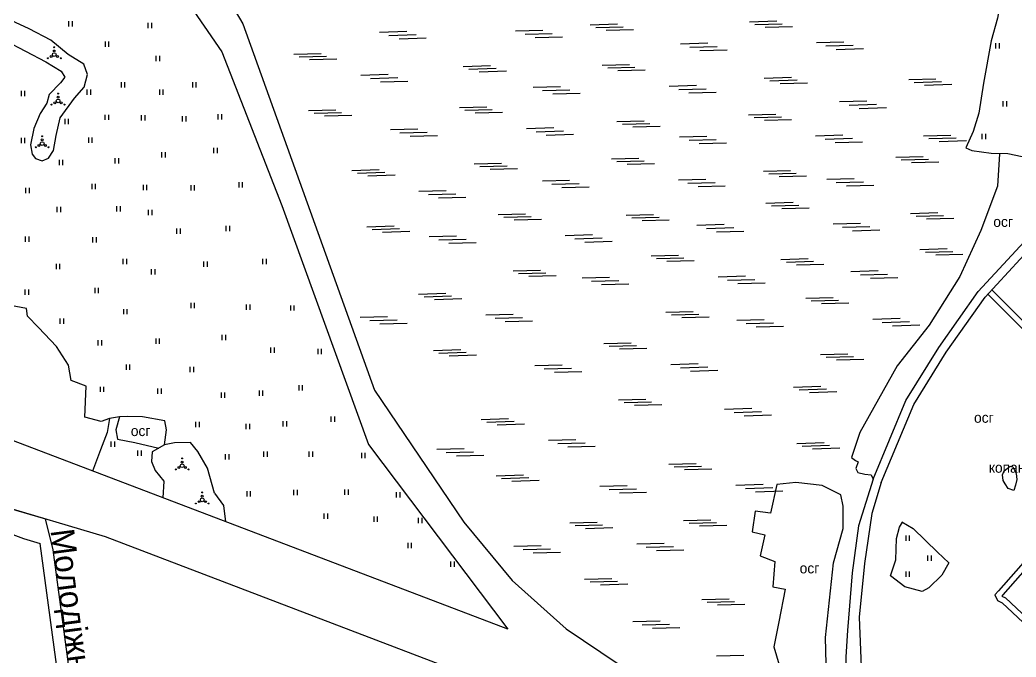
# Model space of a CAD drawing. Header units: millimetres. Extents: x 1379499 to 1411715, y 5652947 to 5671991.
# Drawn here: x 1401416 to 1402091, y 5660213 to 5660645 of the extents above; entities that cross this region are included whole.
import ezdxf
from ezdxf.enums import TextEntityAlignment as Align

# ---------------------------------------------------------------- set-up
doc = ezdxf.new("R2010")
doc.units = ezdxf.units.MM
doc.layers.add('_5Інше', color=252, linetype='Continuous', lineweight=25)
for name, color, linetype in [('вулиці', 7, 'Continuous'), ('ВулНазва', 7, 'Continuous'), ('на область', 5, 'Continuous'), ('Умовні познач', 7, 'Continuous')]:
    doc.layers.add(name, color=color, linetype=linetype)
picture_1 = doc.add_image_def('image1.bmp', size_in_pixel=(3370, 2384))

# ---------------------------------------------------------------- blocks, each defined once
blk = doc.blocks.new('ЛвЗд')
at = {"layer": '_5Інше', "color": 204, "linetype": 'Continuous'}
for points in [[(45384.278, 27719.07), (45441.322, 27620.936)], [(45365.097, 27693.198), (45426.894, 27602.167)], [(45441.322, 27620.936), (45529.029, 27372.381)], [(45426.894, 27602.167), (45467.038, 27497.854)], [(45467.038, 27497.854), (45524.604, 27335.455)], [(45618.289, 27209.898), (45033.36, 27436.615)], [(45529.029, 27372.381), (45589.043, 27282.46)], [(45524.604, 27335.455), (45618.289, 27209.898)], [(45346.311, 27274.063), (45200.411, 27318.158)], [(45589.043, 27282.46), (45621.425, 27242.776)], [(45694.999, 27138.494), (45346.311, 27274.063)], [(45621.425, 27242.776), (45657.844, 27209.851)], [(45657.844, 27209.851), (45704.704, 27178.088)]]:
    blk.add_lwpolyline(points, dxfattribs=at)

msp = doc.modelspace()

# ---------------------------------------------------------------- linework, layer by layer
at = {"layer": 'вулиці', "color": 7}
for p, q in [((1401449.15, 5660640.58), (1401449.15, 5660644.18)), ((1401451.55, 5660640.58), (1401451.55, 5660644.18)), ((1401502.89, 5660639.39), (1401502.89, 5660642.99)), ((1401505.29, 5660639.39), (1401505.29, 5660642.99)), ((1401473.93, 5660626.86), (1401473.93, 5660630.46)), ((1401476.33, 5660626.86), (1401476.33, 5660630.46)), ((1401508.29, 5660617.17), (1401508.29, 5660620.77)), ((1401510.69, 5660617.17), (1401510.69, 5660620.77)), ((1401484.7, 5660599.28), (1401484.7, 5660602.88)), ((1401487.1, 5660599.28), (1401487.1, 5660602.88)), ((1401533.07, 5660599.28), (1401533.07, 5660602.88)), ((1401535.47, 5660599.28), (1401535.47, 5660602.88)), ((1401417.01, 5660593.29), (1401417.01, 5660596.89)), ((1401419.41, 5660593.29), (1401419.41, 5660596.89)), ((1401461.59, 5660594.27), (1401461.59, 5660597.87)), ((1401463.99, 5660594.27), (1401463.99, 5660597.87)), ((1401510.68, 5660594.21), (1401510.68, 5660597.81)), ((1401513.08, 5660594.21), (1401513.08, 5660597.81)), ((1401446.57, 5660574.44), (1401446.57, 5660578.04)), ((1401448.97, 5660574.44), (1401448.97, 5660578.04)), ((1401473.8, 5660577.23), (1401473.8, 5660580.83)), ((1401476.2, 5660577.23), (1401476.2, 5660580.83)), ((1401498.44, 5660576.91), (1401498.44, 5660580.51)), ((1401500.84, 5660576.91), (1401500.84, 5660580.51)), ((1401526.2, 5660576.31), (1401526.2, 5660579.91)), ((1401528.6, 5660576.31), (1401528.6, 5660579.91)), ((1401550.38, 5660577.5), (1401550.38, 5660581.1)), ((1401552.78, 5660577.5), (1401552.78, 5660581.1)), ((1401417.01, 5660561.51), (1401417.01, 5660565.11)), ((1401419.41, 5660561.51), (1401419.41, 5660565.11)), ((1401462.6, 5660561.72), (1401462.6, 5660565.32)), ((1401465, 5660561.72), (1401465, 5660565.32)), ((1401547.41, 5660554.75), (1401547.41, 5660558.35)), ((1401549.81, 5660554.75), (1401549.81, 5660558.35)), ((1401480.55, 5660547.84), (1401480.55, 5660551.44)), ((1401482.95, 5660547.84), (1401482.95, 5660551.44)), ((1401512.18, 5660551.76), (1401512.18, 5660555.36)), ((1401514.58, 5660551.76), (1401514.58, 5660555.36)), ((1401442.73, 5660546.64), (1401442.73, 5660550.24)), ((1401445.13, 5660546.64), (1401445.13, 5660550.24)), ((1401420.08, 5660527.57), (1401420.08, 5660531.17)), ((1401422.48, 5660527.57), (1401422.48, 5660531.17)), ((1401464.89, 5660530.46), (1401464.89, 5660534.06)), ((1401467.29, 5660530.46), (1401467.29, 5660534.06)), ((1401499.64, 5660529.69), (1401499.64, 5660533.29)), ((1401502.04, 5660529.69), (1401502.04, 5660533.29)), ((1401531.88, 5660529.4), (1401531.88, 5660533)), ((1401534.28, 5660529.4), (1401534.28, 5660533)), ((1401564.42, 5660531.48), (1401564.42, 5660535.08)), ((1401566.82, 5660531.48), (1401566.82, 5660535.08)), ((1401441.21, 5660514.86), (1401441.21, 5660518.46)), ((1401443.61, 5660514.86), (1401443.61, 5660518.46)), ((1401481.74, 5660515.17), (1401481.74, 5660518.77)), ((1401484.14, 5660515.17), (1401484.14, 5660518.77)), ((1401503.13, 5660512.77), (1401503.13, 5660516.37)), ((1401505.53, 5660512.77), (1401505.53, 5660516.37)), ((1401555.79, 5660501.83), (1401555.79, 5660505.43)), ((1401558.19, 5660501.83), (1401558.19, 5660505.43)), ((1401419.83, 5660494.78), (1401419.83, 5660498.38)), ((1401422.23, 5660494.78), (1401422.23, 5660498.38)), ((1401465.42, 5660494.23), (1401465.42, 5660497.83)), ((1401467.82, 5660494.23), (1401467.82, 5660497.83)), ((1401522.35, 5660500.04), (1401522.35, 5660503.64)), ((1401524.75, 5660500.04), (1401524.75, 5660503.64)), ((1401440.7, 5660476.22), (1401440.7, 5660479.82)), ((1401443.1, 5660476.22), (1401443.1, 5660479.82)), ((1401485.99, 5660479.5), (1401485.99, 5660483.1)), ((1401488.39, 5660479.5), (1401488.39, 5660483.1)), ((1401540.56, 5660477.67), (1401540.56, 5660481.27)), ((1401542.96, 5660477.67), (1401542.96, 5660481.27)), ((1401580.57, 5660479.46), (1401580.57, 5660483.06)), ((1401582.97, 5660479.46), (1401582.97, 5660483.06)), ((1401505.17, 5660472.52), (1401505.17, 5660476.12)), ((1401507.57, 5660472.52), (1401507.57, 5660476.12)), ((1401466.94, 5660459.91), (1401466.94, 5660463.51)), ((1401469.34, 5660459.91), (1401469.34, 5660463.51)), ((1401419.58, 5660458.68), (1401419.58, 5660462.28)), ((1401421.98, 5660458.68), (1401421.98, 5660462.28)), ((1401531.89, 5660449.64), (1401531.89, 5660453.24)), ((1401534.29, 5660449.64), (1401534.29, 5660453.24)), ((1401569.55, 5660448.65), (1401569.55, 5660452.25)), ((1401571.95, 5660448.65), (1401571.95, 5660452.25)), ((1401599.41, 5660448.05), (1401599.41, 5660451.65)), ((1401601.81, 5660448.05), (1401601.81, 5660451.65)), ((1401486.31, 5660445.57), (1401486.31, 5660449.17)), ((1401488.71, 5660445.57), (1401488.71, 5660449.17)), ((1401443.28, 5660439.06), (1401443.28, 5660442.66)), ((1401445.68, 5660439.06), (1401445.68, 5660442.66)), ((1401553.01, 5660428.03), (1401553.01, 5660431.63)), ((1401555.41, 5660428.03), (1401555.41, 5660431.63)), ((1401469, 5660424.46), (1401469, 5660428.06)), ((1401471.4, 5660424.46), (1401471.4, 5660428.06)), ((1401508.19, 5660425.48), (1401508.19, 5660429.08)), ((1401510.59, 5660425.48), (1401510.59, 5660429.08)), ((1401585.98, 5660419.42), (1401585.98, 5660423.02)), ((1401588.38, 5660419.42), (1401588.38, 5660423.02)), ((1401617.92, 5660418.52), (1401617.92, 5660422.12)), ((1401620.32, 5660418.52), (1401620.32, 5660422.12)), ((1401488.09, 5660407.94), (1401488.09, 5660411.54)), ((1401490.49, 5660407.94), (1401490.49, 5660411.54)), ((1401531.38, 5660406.32), (1401531.38, 5660409.92)), ((1401533.78, 5660406.32), (1401533.78, 5660409.92)), ((1401470.53, 5660392.94), (1401470.53, 5660396.54)), ((1401472.93, 5660392.94), (1401472.93, 5660396.54)), ((1401605.1, 5660393.96), (1401605.1, 5660397.56)), ((1401607.5, 5660393.96), (1401607.5, 5660397.56)), ((1401509.47, 5660391.67), (1401509.47, 5660395.27)), ((1401511.87, 5660391.67), (1401511.87, 5660395.27)), ((1401552.5, 5660389.04), (1401552.5, 5660392.64)), ((1401554.9, 5660389.04), (1401554.9, 5660392.64)), ((1401578.23, 5660390.38), (1401578.23, 5660393.98)), ((1401580.63, 5660390.38), (1401580.63, 5660393.98)), ((1401626.9, 5660372.79), (1401626.9, 5660376.39)), ((1401629.3, 5660372.79), (1401629.3, 5660376.39)), ((1401535.2, 5660369.21), (1401535.2, 5660372.81)), ((1401537.6, 5660369.21), (1401537.6, 5660372.81)), ((1401569.28, 5660367.72), (1401569.28, 5660371.32)), ((1401571.68, 5660367.72), (1401571.68, 5660371.32)), ((1401594.35, 5660369.5), (1401594.35, 5660373.1)), ((1401596.75, 5660369.5), (1401596.75, 5660373.1)), ((1401477.83, 5660355.85), (1401477.83, 5660359.45)), ((1401480.23, 5660355.85), (1401480.23, 5660359.45)), ((1401495.91, 5660349.68), (1401495.91, 5660353.28)), ((1401498.31, 5660349.68), (1401498.31, 5660353.28)), ((1401555.24, 5660347.14), (1401555.24, 5660350.74)), ((1401557.64, 5660347.14), (1401557.64, 5660350.74)), ((1401581.22, 5660348.93), (1401581.22, 5660352.53)), ((1401583.62, 5660348.93), (1401583.62, 5660352.53)), ((1401611.97, 5660348.93), (1401611.97, 5660352.53)), ((1401614.37, 5660348.93), (1401614.37, 5660352.53)), ((1401647.5, 5660348.03), (1401647.5, 5660351.63)), ((1401649.9, 5660348.03), (1401649.9, 5660351.63)), ((1401569.87, 5660322.09), (1401569.87, 5660325.69)), ((1401572.27, 5660322.09), (1401572.27, 5660325.69)), ((1401601.52, 5660322.98), (1401601.52, 5660326.58)), ((1401603.92, 5660322.98), (1401603.92, 5660326.58)), ((1401636.15, 5660323.28), (1401636.15, 5660326.88)), ((1401638.55, 5660323.28), (1401638.55, 5660326.88)), ((1401671.08, 5660321.49), (1401671.08, 5660325.09)), ((1401673.48, 5660321.49), (1401673.48, 5660325.09)), ((1401622.17, 5660307.02), (1401622.17, 5660310.62)), ((1401624.57, 5660307.02), (1401624.57, 5660310.62)), ((1401655.9, 5660304.94), (1401655.9, 5660308.54)), ((1401658.3, 5660304.94), (1401658.3, 5660308.54)), ((1401686.06, 5660304.04), (1401686.06, 5660307.64)), ((1401688.46, 5660304.04), (1401688.46, 5660307.64)), ((1402016.15, 5660292.13), (1402016.15, 5660295.73)), ((1402018.55, 5660292.13), (1402018.55, 5660295.73)), ((1401678.89, 5660287.04), (1401678.89, 5660290.64)), ((1401681.29, 5660287.04), (1401681.29, 5660290.64)), ((1402030.98, 5660278.49), (1402030.98, 5660282.09)), ((1402033.38, 5660278.49), (1402033.38, 5660282.09)), ((1401707.85, 5660274.52), (1401707.85, 5660278.12)), ((1401710.25, 5660274.52), (1401710.25, 5660278.12)), ((1402016.15, 5660267.68), (1402016.15, 5660271.28)), ((1402018.55, 5660267.68), (1402018.55, 5660271.28))]:
    msp.add_line(p, q, dxfattribs=at)
at = {"layer": 'вулиці', "color": 7, "lineweight": -2}
for p, q in [((1402076.98, 5660625.71), (1402076.98, 5660629.31)), ((1402079.38, 5660625.71), (1402079.38, 5660629.31)), ((1402081.97, 5660586.35), (1402081.97, 5660589.95)), ((1402084.37, 5660586.35), (1402084.37, 5660589.95)), ((1402067.76, 5660564.17), (1402067.76, 5660567.77)), ((1402070.16, 5660564.17), (1402070.16, 5660567.77))]:
    msp.add_line(p, q, dxfattribs=at)
for points in [[(1401993.85, 5660333.84), (1402016.09, 5660387.17), (1402038.26, 5660423.16), (1402065.06, 5660461), (1402104.81, 5660504.05), (1402120.79, 5660523.64), (1402142.22, 5660546.5), (1402169.52, 5660585.43), (1402192.15, 5660624.19), (1402203.24, 5660650.49), (1402207.91, 5660667.79), (1402217.15, 5660705.62), (1402224.07, 5660758.23), (1402222.22, 5660806.89), (1402216.68, 5660848.42), (1402205.54, 5660879.67), (1402196.77, 5660908.04), (1402179.64, 5660942.88), (1402171.56, 5660959.4), (1402178.31, 5660974.8)], [(1401999.39, 5660331.53), (1402021.45, 5660384.43), (1402043.27, 5660419.85), (1402069.73, 5660457.21), (1402109.34, 5660500.11), (1402125.31, 5660519.69), (1402146.89, 5660542.71), (1402174.58, 5660582.19), (1402197.53, 5660621.5), (1402206.98, 5660643.92)], [(1402173.75, 5660359.69), (1402172.35, 5660361.09), (1402116.06, 5660414.62), (1402071.64, 5660459.28)], [(1402175.57, 5660363.53), (1402175.14, 5660363.96), (1402118.86, 5660417.48), (1402074.35, 5660462.23)], [(1401476.66, 5660374.89), (1401471.07, 5660372.86), (1401459.89, 5660375.91), (1401460.91, 5660396.97), (1401450.75, 5660400.78), (1401448.97, 5660411.18), (1401440.77, 5660423.7), (1401428.58, 5660436.64), (1401421.21, 5660444.26), (1401420.45, 5660449.59), (1401397.33, 5660453.9)], [(1401483.52, 5660376.16), (1401476.66, 5660374.89), (1401475.13, 5660365.5), (1401470.68, 5660353.8)], [(1401514, 5660357.13), (1401515.27, 5660367.28), (1401514.25, 5660373.37), (1401499.01, 5660376.16), (1401488.6, 5660376.41), (1401483.52, 5660376.16), (1401480.98, 5660367.28), (1401481.99, 5660360.93), (1401493.93, 5660358.65), (1401510.04, 5660354.85)], [(1401547.9, 5660324.39), (1401542.95, 5660341.39), (1401536.6, 5660352.56), (1401531.52, 5660358.65), (1401520.6, 5660358.39), (1401514, 5660357.13), (1401505.62, 5660352.3), (1401505.11, 5660345.96), (1401507.51, 5660339.77)], [(1402173.75, 5660359.69), (1402098.85, 5660281.04), (1402078.85, 5660258.17), (1402076.28, 5660255.42), (1402078.11, 5660251.76), (1402081.23, 5660250.11), (1402120.11, 5660213.8), (1402124.98, 5660216.11), (1402225.75, 5660309.82)], [(1402176.58, 5660356.86), (1402101.81, 5660278.34), (1402081.81, 5660255.48), (1402081.1, 5660254.72), (1402081.12, 5660254.7), (1402083.57, 5660253.4), (1402120.86, 5660218.58), (1402122.71, 5660219.46), (1402222.82, 5660312.56)], [(1401470.68, 5660353.8), (1401465.19, 5660339.38)], [(1402082.69, 5660339.47), (1402086.59, 5660342.67), (1402088.54, 5660342.25), (1402090.78, 5660337.8), (1402091.19, 5660333.62), (1402090.36, 5660329.72), (1402089.1, 5660326.23), (1402085.34, 5660327.63), (1402083.38, 5660330.83), (1402081.85, 5660332.92), (1402081.57, 5660336.82), (1402082.69, 5660339.47)], [(1401507.51, 5660339.77), (1401513.39, 5660332.44), (1401512.84, 5660321.23)], [(1401999.39, 5660331.53), (1401993.04, 5660310.51), (1401988.13, 5660276.8), (1401984.45, 5660240.33), (1401986.29, 5660195.75), (1401988.74, 5660166.02), (1401990.41, 5660145.57)], [(1401547.9, 5660324.39), (1401553.78, 5660316.05), (1401555.29, 5660305.07)], [(1402013.26, 5660305.04), (1402020.98, 5660300.49), (1402037.4, 5660284.48), (1402045.12, 5660277.17), (1402040.37, 5660268.87), (1402031.66, 5660260.17), (1402027.11, 5660257.8), (1402015.24, 5660260.96), (1402005.54, 5660268.28), (1402009.3, 5660279.15), (1402009.7, 5660293.77), (1402011.68, 5660301.29), (1402013.73, 5660304.77)]]:
    msp.add_lwpolyline(points, dxfattribs=at)
at = {"layer": 'вулиці', "color": 7}
for points in [[(1402093.31, 5660715.17), (1402090.47, 5660698.01), (1402087.76, 5660694.51), (1402084.93, 5660684.44), (1402083, 5660675.28), (1402078.13, 5660646.24), (1402073.72, 5660630.75), (1402068.62, 5660602.16), (1402065.45, 5660581.91), (1402061.71, 5660569.48), (1402056.62, 5660558.41), (1402060.69, 5660556.6), (1402073.83, 5660554.79), (1402085.15, 5660554.45), (1402099.18, 5660551.51)], [(1401406.01, 5660631.03), (1401433.5, 5660616.69), (1401443.87, 5660610.32), (1401446.39, 5660606.21), (1401443.47, 5660602.36), (1401435.76, 5660594.43), (1401434.3, 5660588.73), (1401429.79, 5660581.56), (1401425.4, 5660571.47), (1401423.28, 5660560.46), (1401424.21, 5660554.09), (1401426.47, 5660551.04), (1401431.12, 5660549.58), (1401435.37, 5660551.3), (1401438.82, 5660556.48), (1401440.55, 5660566.83), (1401443.34, 5660578.77), (1401453.05, 5660591.96), (1401459.42, 5660599.39), (1401461.68, 5660608.02), (1401459.29, 5660615.05), (1401448.66, 5660621.69), (1401436.87, 5660631.21), (1401422.35, 5660638.99), (1401410.08, 5660644.53)], [(1402079.36, 5660554.29), (1402078.07, 5660532.41), (1402066.92, 5660502.39), (1402052.67, 5660471.14), (1402031.89, 5660438.15), (1402010.21, 5660410.61), (1401984.81, 5660365.44), (1401979.23, 5660348.46), (1401981.85, 5660346.6), (1401983.78, 5660345.57), (1401982.23, 5660341.19), (1401983.4, 5660338.35), (1401988.17, 5660337.32), (1401992.56, 5660336.8), (1401993.85, 5660333.84), (1401984.02, 5660302.25), (1401979.69, 5660270.44), (1401976.62, 5660231.39), (1401975.36, 5660213.54), (1401975.17, 5660195.79), (1401977.81, 5660179.12), (1401978.31, 5660163.35), (1401978.31, 5660163.35), (1401942.7, 5660158.84)], [(1401171.72, 5660352.04), (1401181.31, 5660349.29), (1401277.99, 5660341.56), (1401327.91, 5660338.08), (1401344.51, 5660333.17), (1401365.45, 5660326.97), (1401407.86, 5660314.43), (1401433.25, 5660306.91)], [(1401920.48, 5660296.06), (1401917.41, 5660281.84), (1401927.32, 5660278.06), (1401925.88, 5660260.97), (1401934.35, 5660259.35), (1401930.02, 5660237.32), (1401926.6, 5660220.4), (1401931.27, 5660204.26), (1401948.94, 5660200.61), (1401962.27, 5660199.71), (1401961.55, 5660226.52), (1401966.96, 5660277.17), (1401973.63, 5660300.57), (1401973.64, 5660315.6), (1401972.01, 5660323.16), (1401959.4, 5660329.64), (1401941.57, 5660331.62), (1401928.6, 5660330.18), (1401924.27, 5660310.92), (1401913.93, 5660312.31), (1401912.05, 5660298.14), (1401920.48, 5660296.06)], [(1401360.05, 5660312.87), (1401371.06, 5660311.23), (1401418.37, 5660293.72), (1401429.83, 5660290.37)], [(1401451.29, 5660189.95), (1401438.47, 5660286.11), (1401433.25, 5660306.91)], [(1401458.09, 5660033.55), (1401443.66, 5660186.66), (1401429.83, 5660290.37)]]:
    msp.add_lwpolyline(points, dxfattribs=at)
for centre, radius in [((1401439.28, 5660626.51), 0.312), ((1401434.95, 5660619.01), 0.312), ((1401437.11, 5660620.26), 0.625), ((1401439.28, 5660621.51), 1.25), ((1401439.28, 5660624.01), 0.625), ((1401441.44, 5660620.26), 0.625), ((1401443.61, 5660619.01), 0.312), ((1401441.83, 5660592.64), 0.625), ((1401441.83, 5660595.14), 0.312), ((1401437.5, 5660587.64), 0.312), ((1401439.66, 5660588.89), 0.625), ((1401441.83, 5660590.14), 1.25), ((1401443.99, 5660588.89), 0.625), ((1401446.16, 5660587.64), 0.312), ((1401431.08, 5660566.24), 0.312), ((1401426.75, 5660558.74), 0.312), ((1401428.91, 5660559.99), 0.625), ((1401431.08, 5660561.24), 1.25), ((1401431.08, 5660563.74), 0.625), ((1401433.24, 5660559.99), 0.625), ((1401435.41, 5660558.74), 0.312), ((1401523.73, 5660341.74), 0.625), ((1401525.9, 5660342.99), 1.25), ((1401525.9, 5660345.49), 0.625), ((1401525.9, 5660347.99), 0.312), ((1401528.06, 5660341.74), 0.625), ((1401521.57, 5660340.49), 0.312), ((1401530.23, 5660340.49), 0.312), ((1401539.48, 5660322.38), 0.625), ((1401539.48, 5660324.88), 0.312), ((1401535.15, 5660317.38), 0.312), ((1401537.31, 5660318.63), 0.625), ((1401539.48, 5660319.88), 1.25), ((1401541.64, 5660318.63), 0.625), ((1401543.81, 5660317.38), 0.312)]:
    msp.add_circle(centre, radius, dxfattribs=at)
at = {"layer": 'Умовні познач', "color": 0, "lineweight": 25}
for p, q in [((1401802.3, 5660641.76), (1401820.81, 5660642.27)), ((1401806.03, 5660639.93), (1401824.54, 5660640.45)), ((1401910.09, 5660643.79), (1401928.59, 5660644.3)), ((1401913.82, 5660641.97), (1401932.32, 5660642.48)), ((1401920.81, 5660640.15), (1401939.31, 5660640.66)), ((1401659.49, 5660636.81), (1401677.99, 5660637.33)), ((1401665.94, 5660634.54), (1401684.44, 5660635.05)), ((1401672.76, 5660632.27), (1401691.26, 5660632.78)), ((1401751.65, 5660637.56), (1401770.16, 5660638.08)), ((1401758.1, 5660635.29), (1401776.6, 5660635.8)), ((1401764.93, 5660633.02), (1401783.43, 5660633.53)), ((1401813.03, 5660638.12), (1401831.53, 5660638.63)), ((1401863.34, 5660628.88), (1401881.84, 5660629.4)), ((1401869.79, 5660626.61), (1401888.29, 5660627.12)), ((1401955.51, 5660629.63), (1401974.01, 5660630.15)), ((1401961.95, 5660627.36), (1401980.45, 5660627.87)), ((1401968.78, 5660625.09), (1401987.28, 5660625.6)), ((1401601.5, 5660621.83), (1401620, 5660622.34)), ((1401605.23, 5660620), (1401623.73, 5660620.52)), ((1401612.22, 5660618.19), (1401630.72, 5660618.7)), ((1401876.61, 5660624.34), (1401895.12, 5660624.85)), ((1401716.28, 5660613.57), (1401734.78, 5660614.08)), ((1401720.01, 5660611.74), (1401738.51, 5660612.26)), ((1401810.35, 5660614.36), (1401828.85, 5660614.87)), ((1401814.08, 5660612.53), (1401832.58, 5660613.05)), ((1401646.92, 5660607.67), (1401665.42, 5660608.18)), ((1401653.37, 5660605.4), (1401671.87, 5660605.91)), ((1401727, 5660609.93), (1401745.5, 5660610.44)), ((1401821.07, 5660610.71), (1401839.57, 5660611.23)), ((1401920.13, 5660605.64), (1401938.63, 5660606.15)), ((1402017.94, 5660604.56), (1402036.44, 5660605.07)), ((1401660.19, 5660603.13), (1401678.69, 5660603.64)), ((1401763.6, 5660599.45), (1401782.1, 5660599.96)), ((1401855.76, 5660600.2), (1401874.27, 5660600.71)), ((1401862.21, 5660597.93), (1401880.71, 5660598.44)), ((1401923.86, 5660603.81), (1401942.36, 5660604.33)), ((1401930.85, 5660602), (1401949.35, 5660602.51)), ((1402021.67, 5660602.73), (1402040.17, 5660603.25)), ((1402028.66, 5660600.92), (1402047.16, 5660601.43)), ((1401770.05, 5660597.18), (1401788.55, 5660597.69)), ((1401776.87, 5660594.9), (1401795.37, 5660595.42)), ((1401869.04, 5660595.65), (1401887.54, 5660596.17)), ((1401713.72, 5660585.71), (1401732.22, 5660586.22)), ((1401971.19, 5660589.65), (1401989.69, 5660590.16)), ((1401977.64, 5660587.38), (1401996.14, 5660587.89)), ((1401984.47, 5660585.1), (1402002.97, 5660585.62)), ((1401611.54, 5660583.67), (1401630.05, 5660584.19)), ((1401615.27, 5660581.85), (1401633.77, 5660582.36)), ((1401622.26, 5660580.03), (1401640.77, 5660580.55)), ((1401717.45, 5660583.88), (1401735.95, 5660584.4)), ((1401724.44, 5660582.07), (1401742.94, 5660582.58)), ((1401909.47, 5660580.73), (1401927.97, 5660581.24)), ((1401913.2, 5660578.9), (1401931.7, 5660579.42)), ((1401666.97, 5660570.8), (1401685.47, 5660571.31)), ((1401759.13, 5660571.55), (1401777.64, 5660572.06)), ((1401820.39, 5660576.2), (1401838.89, 5660576.71)), ((1401824.12, 5660574.38), (1401842.62, 5660574.89)), ((1401831.11, 5660572.56), (1401849.61, 5660573.07)), ((1401920.19, 5660577.09), (1401938.69, 5660577.6)), ((1401673.42, 5660568.53), (1401691.92, 5660569.04)), ((1401680.24, 5660566.26), (1401698.74, 5660566.77)), ((1401765.58, 5660569.28), (1401784.08, 5660569.79)), ((1401772.41, 5660567.01), (1401790.91, 5660567.52)), ((1401862.72, 5660565.82), (1401881.22, 5660566.33)), ((1401954.89, 5660566.57), (1401973.39, 5660567.08)), ((1401961.33, 5660564.3), (1401979.84, 5660564.81)), ((1402027.98, 5660566.4), (1402046.48, 5660566.92)), ((1402031.71, 5660564.58), (1402050.21, 5660565.09)), ((1401869.17, 5660563.55), (1401887.67, 5660564.06)), ((1401876, 5660561.27), (1401894.5, 5660561.79)), ((1401968.16, 5660562.02), (1401986.66, 5660562.54)), ((1402038.7, 5660562.76), (1402057.2, 5660563.28)), ((1401816.58, 5660550.83), (1401835.08, 5660551.35)), ((1402009.22, 5660552.08), (1402027.72, 5660552.59)), ((1401723.76, 5660547.55), (1401742.26, 5660548.07)), ((1401727.49, 5660545.73), (1401745.99, 5660546.24)), ((1401734.48, 5660543.91), (1401752.98, 5660544.43)), ((1401820.31, 5660549.01), (1401838.81, 5660549.52)), ((1401827.3, 5660547.19), (1401845.8, 5660547.71)), ((1402012.95, 5660550.26), (1402031.45, 5660550.77)), ((1402019.94, 5660548.44), (1402038.44, 5660548.95)), ((1401640.86, 5660543.1), (1401659.36, 5660543.61)), ((1401644.59, 5660541.27), (1401663.09, 5660541.79)), ((1401651.58, 5660539.46), (1401670.08, 5660539.97)), ((1401919.51, 5660542.57), (1401938.01, 5660543.09)), ((1401923.24, 5660540.75), (1401941.74, 5660541.26)), ((1401930.23, 5660538.93), (1401948.73, 5660539.44)), ((1401962.47, 5660537.17), (1401980.97, 5660537.69)), ((1401769.83, 5660535.93), (1401788.33, 5660536.44)), ((1401776.28, 5660533.65), (1401794.78, 5660534.17)), ((1401783.11, 5660531.38), (1401801.61, 5660531.89)), ((1401862, 5660536.68), (1401880.5, 5660537.19)), ((1401868.45, 5660534.4), (1401886.95, 5660534.92)), ((1401875.27, 5660532.13), (1401893.77, 5660532.65)), ((1401968.92, 5660534.9), (1401987.42, 5660535.41)), ((1401975.74, 5660532.63), (1401994.24, 5660533.14)), ((1401686.28, 5660528.94), (1401704.78, 5660529.45)), ((1401692.72, 5660526.67), (1401711.22, 5660527.18)), ((1401699.55, 5660524.4), (1401718.05, 5660524.91)), ((1401921.31, 5660520.94), (1401939.82, 5660521.46)), ((1401925.04, 5660519.12), (1401943.55, 5660519.63)), ((1401932.03, 5660517.3), (1401950.54, 5660517.81)), ((1401739.98, 5660513.21), (1401758.48, 5660513.72)), ((1401743.71, 5660511.38), (1401762.21, 5660511.9)), ((1401826.62, 5660512.68), (1401845.12, 5660513.19)), ((1401830.35, 5660510.86), (1401848.85, 5660511.37)), ((1402019.26, 5660513.93), (1402037.76, 5660514.44)), ((1402022.99, 5660512.1), (1402041.49, 5660512.62)), ((1402029.98, 5660510.28), (1402048.48, 5660510.8)), ((1401650.9, 5660504.94), (1401669.4, 5660505.46)), ((1401750.7, 5660509.57), (1401769.2, 5660510.08)), ((1401837.34, 5660509.04), (1401855.84, 5660509.55)), ((1401874.57, 5660506.03), (1401893.07, 5660506.55)), ((1401881.01, 5660503.76), (1401899.52, 5660504.28)), ((1401966.73, 5660506.78), (1401985.23, 5660507.3)), ((1401973.18, 5660504.51), (1401991.68, 5660505.03)), ((1401654.63, 5660503.12), (1401673.13, 5660503.63)), ((1401661.62, 5660501.3), (1401680.12, 5660501.82)), ((1401693.23, 5660498.3), (1401711.73, 5660498.81)), ((1401785.4, 5660499.05), (1401803.9, 5660499.56)), ((1401791.85, 5660496.78), (1401810.35, 5660497.29)), ((1401887.84, 5660501.49), (1401906.34, 5660502)), ((1401980.01, 5660502.24), (1401998.51, 5660502.75)), ((1401699.68, 5660496.03), (1401718.18, 5660496.54)), ((1401706.51, 5660493.75), (1401725.01, 5660494.27)), ((1401798.67, 5660494.5), (1401817.17, 5660495.02)), ((1401843.47, 5660485.18), (1401861.97, 5660485.7)), ((1401847.2, 5660483.36), (1401865.7, 5660483.87)), ((1402025.51, 5660489.54), (1402044.01, 5660490.05)), ((1402029.23, 5660487.72), (1402047.74, 5660488.23)), ((1402036.23, 5660485.9), (1402054.73, 5660486.41)), ((1401854.19, 5660481.54), (1401872.69, 5660482.05)), ((1401931.36, 5660482.79), (1401949.86, 5660483.3)), ((1401935.09, 5660480.96), (1401953.59, 5660481.48)), ((1401942.08, 5660479.15), (1401960.58, 5660479.66)), ((1401750.02, 5660475.05), (1401768.52, 5660475.57)), ((1401753.75, 5660473.23), (1401772.25, 5660473.74)), ((1401760.74, 5660471.41), (1401779.24, 5660471.92)), ((1401796.72, 5660470.28), (1401815.22, 5660470.79)), ((1401888.89, 5660471.03), (1401907.39, 5660471.54)), ((1401978.76, 5660474.63), (1401997.26, 5660475.15)), ((1401985.21, 5660472.36), (1402003.71, 5660472.87)), ((1401992.03, 5660470.09), (1402010.53, 5660470.6)), ((1401803.17, 5660468), (1401821.67, 5660468.52)), ((1401809.99, 5660465.73), (1401828.49, 5660466.24)), ((1401895.33, 5660468.75), (1401913.83, 5660469.27)), ((1401902.16, 5660466.48), (1401920.66, 5660466.99)), ((1401686.07, 5660459.32), (1401704.57, 5660459.83)), ((1401689.8, 5660457.49), (1401708.3, 5660458)), ((1401948.2, 5660456.54), (1401966.7, 5660457.05)), ((1401696.79, 5660455.67), (1401715.29, 5660456.19)), ((1401951.93, 5660454.71), (1401970.43, 5660455.22)), ((1401958.92, 5660452.89), (1401977.42, 5660453.41)), ((1401646.49, 5660443.57), (1401664.99, 5660444.08)), ((1401731.49, 5660445.16), (1401749.99, 5660445.67)), ((1401737.93, 5660442.89), (1401756.43, 5660443.4)), ((1401853.51, 5660447.03), (1401872.01, 5660447.54)), ((1401857.24, 5660445.2), (1401875.74, 5660445.72)), ((1401864.23, 5660443.39), (1401882.73, 5660443.9)), ((1401652.94, 5660441.29), (1401671.44, 5660441.81)), ((1401659.76, 5660439.02), (1401678.27, 5660439.53)), ((1401744.76, 5660440.61), (1401763.26, 5660441.13)), ((1401901.45, 5660441.63), (1401919.96, 5660442.14)), ((1401907.9, 5660439.36), (1401926.4, 5660439.87)), ((1401914.73, 5660437.08), (1401933.23, 5660437.6)), ((1401993.62, 5660442.38), (1402012.12, 5660442.89)), ((1402000.07, 5660440.11), (1402018.57, 5660440.62)), ((1402006.89, 5660437.83), (1402025.39, 5660438.35)), ((1401811.44, 5660425.81), (1401829.94, 5660426.32)), ((1401815.17, 5660423.99), (1401833.67, 5660424.5)), ((1401696.11, 5660421.16), (1401714.61, 5660421.67)), ((1401699.84, 5660419.34), (1401718.34, 5660419.85)), ((1401706.83, 5660417.52), (1401725.33, 5660418.03)), ((1401822.16, 5660422.17), (1401840.66, 5660422.68)), ((1401958.24, 5660418.38), (1401976.75, 5660418.89)), ((1401961.97, 5660416.56), (1401980.48, 5660417.07)), ((1401764.69, 5660410.9), (1401783.2, 5660411.42)), ((1401856.86, 5660411.65), (1401875.36, 5660412.17)), ((1401863.31, 5660409.38), (1401881.81, 5660409.89)), ((1401968.96, 5660414.74), (1401987.47, 5660415.25)), ((1401771.14, 5660408.63), (1401789.64, 5660409.14)), ((1401777.97, 5660406.36), (1401796.47, 5660406.87)), ((1401870.13, 5660407.11), (1401888.63, 5660407.62)), ((1401940.01, 5660396.3), (1401958.51, 5660396.81)), ((1401943.74, 5660394.47), (1401962.24, 5660394.99)), ((1401950.73, 5660392.65), (1401969.23, 5660393.17)), ((1401821.48, 5660387.66), (1401839.99, 5660388.17)), ((1401825.21, 5660385.83), (1401843.72, 5660386.35)), ((1401832.2, 5660384.02), (1401850.71, 5660384.53)), ((1401893.26, 5660381.39), (1401911.76, 5660381.9)), ((1401899.71, 5660379.12), (1401918.21, 5660379.63)), ((1401906.54, 5660376.84), (1401925.04, 5660377.36)), ((1401728.49, 5660374.4), (1401746.99, 5660374.91)), ((1401732.22, 5660372.57), (1401750.72, 5660373.09)), ((1401739.21, 5660370.76), (1401757.71, 5660371.27)), ((1401773.91, 5660360.24), (1401792.41, 5660360.76)), ((1401780.35, 5660357.97), (1401798.86, 5660358.48)), ((1401787.18, 5660355.7), (1401805.68, 5660356.21)), ((1401942.1, 5660358.14), (1401960.6, 5660358.66)), ((1401945.83, 5660356.32), (1401964.33, 5660356.83)), ((1401698.33, 5660354.21), (1401716.83, 5660354.72)), ((1401704.78, 5660351.94), (1401723.28, 5660352.45)), ((1401711.6, 5660349.66), (1401730.1, 5660350.18)), ((1401952.82, 5660354.5), (1401971.32, 5660355.01)), ((1401855.46, 5660344.09), (1401873.96, 5660344.6)), ((1401859.19, 5660342.26), (1401877.69, 5660342.78)), ((1401738.53, 5660336.24), (1401757.03, 5660336.76)), ((1401866.18, 5660340.44), (1401884.68, 5660340.96)), ((1401742.26, 5660334.42), (1401760.76, 5660334.93)), ((1401749.25, 5660332.6), (1401767.75, 5660333.12)), ((1401808.71, 5660329.18), (1401827.21, 5660329.69)), ((1401900.88, 5660329.93), (1401919.38, 5660330.44)), ((1401815.16, 5660326.91), (1401833.66, 5660327.42)), ((1401821.99, 5660324.63), (1401840.49, 5660325.15)), ((1401907.32, 5660327.66), (1401925.83, 5660328.17)), ((1401914.15, 5660325.38), (1401932.65, 5660325.9)), ((1401788.38, 5660304.2), (1401806.88, 5660304.71)), ((1401792.11, 5660302.38), (1401810.61, 5660302.89)), ((1401865.5, 5660305.93), (1401884, 5660306.44)), ((1401869.23, 5660304.11), (1401887.73, 5660304.62)), ((1401876.22, 5660302.29), (1401894.72, 5660302.8)), ((1401799.1, 5660300.56), (1401817.6, 5660301.07)), ((1401750.45, 5660288.51), (1401768.95, 5660289.02)), ((1401833.8, 5660290.04), (1401852.3, 5660290.56)), ((1401840.25, 5660287.77), (1401858.75, 5660288.28)), ((1401756.9, 5660286.24), (1401775.4, 5660286.75)), ((1401763.72, 5660283.96), (1401782.22, 5660284.48)), ((1401847.07, 5660285.5), (1401865.57, 5660286.01)), ((1401798.42, 5660266.05), (1401816.92, 5660266.56)), ((1401802.15, 5660264.22), (1401820.65, 5660264.74)), ((1401809.14, 5660262.4), (1401827.64, 5660262.92)), ((1401877.82, 5660252.35), (1401896.32, 5660252.86)), ((1401881.55, 5660250.52), (1401900.05, 5660251.04)), ((1401888.54, 5660248.71), (1401907.04, 5660249.22)), ((1401831.07, 5660237.44), (1401849.57, 5660237.95)), ((1401837.52, 5660235.17), (1401856.02, 5660235.68)), ((1401844.34, 5660232.9), (1401862.85, 5660233.41)), ((1401887.86, 5660214.19), (1401906.36, 5660214.71))]:
    msp.add_line(p, q, dxfattribs=at)

# ---------------------------------------------------------------- block references
at = {"layer": 'ВулНазва', "color": 7, "lineweight": 9, "rotation": 0.3369352804739994}
msp.add_blockref('ЛвЗд', (1356288.93, 5632754.59), dxfattribs=at)

# ---------------------------------------------------------------- texts
at = {"layer": 'вулиці', "color": 7}
for s, p in [('осг', (1402075.25, 5660504.79)), ('осг', (1402062.2, 5660372.08)), ('осг', (1401491.1, 5660363.08)), ('копанка', (1402072.27, 5660338.24)), ('осг', (1401944.1, 5660270.04))]:
    msp.add_text(s, height=7, dxfattribs=at).set_placement(p)
at = {"layer": 'ВулНазва', "color": 1, "lineweight": 9}
msp.add_text('Молодiжна', height=16, rotation=277.38981, dxfattribs=at).set_placement((1401449.75, 5660245.77), align=Align.MIDDLE)

# ---------------------------------------------------------------- pictures from other files: only their frames are drawn
at = {"layer": 'на область', "color": 7, "lineweight": -2}
image = msp.add_image(picture_1, insert=(1395288.55, 5652947.02), size_in_units=(16426, 11620.05), dxfattribs=at)
image.dxf.flags = 7

doc.saveas('drawing.dxf')
